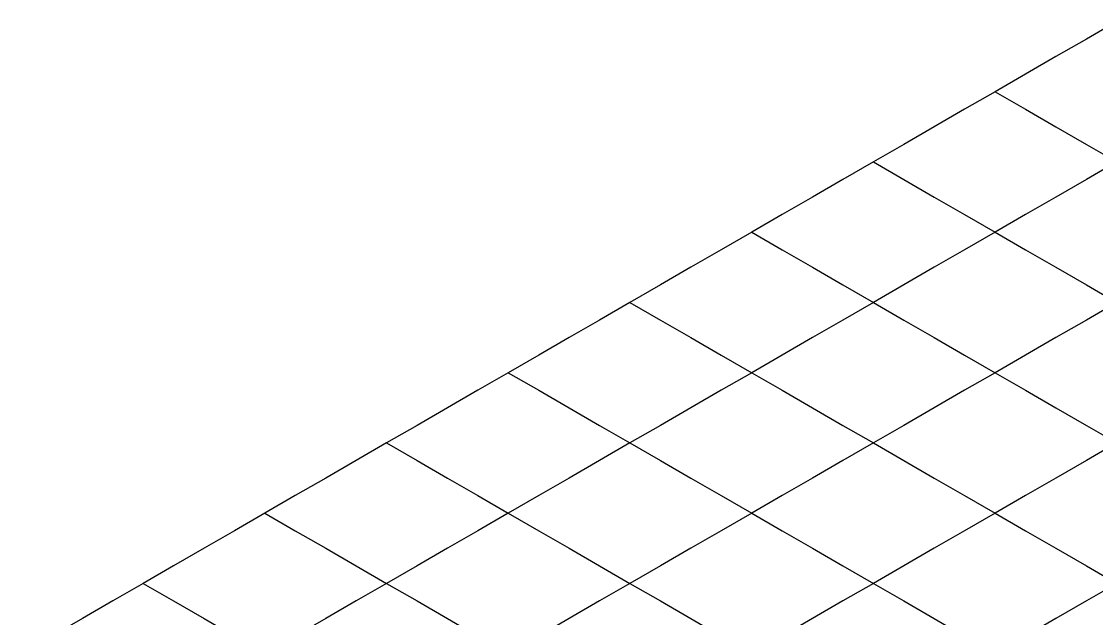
# Model space of a CAD drawing. Header units: metres. Extents: x 0 to 1028, y -291 to 246.
# Drawn here: x 63.2 to 119.4, y 38.3 to 69.6 of the extents above; entities that cross this region are included whole.
import ezdxf

# ---------------------------------------------------------------- set-up
doc = ezdxf.new("R2010")
doc.units = ezdxf.units.M
doc.layers.add('LAYER_02_PROJECTION', color=7, linetype='Continuous')

msp = doc.modelspace()

# ---------------------------------------------------------------- linework, layer by layer
at = {"layer": 'LAYER_02_PROJECTION'}
for points in [[(120.491, 69.566), (118.9, 68.647), (117.309, 67.728), (115.718, 66.81), (114.127, 65.891)], [(114.127, 65.891), (112.536, 64.973), (110.945, 64.054), (109.354, 63.136), (107.763, 62.217)], [(114.127, 65.891), (115.718, 64.973), (117.309, 64.054), (118.9, 63.136), (120.491, 62.217)], [(114.127, 65.891), (115.718, 64.973), (117.309, 64.054), (118.9, 63.136), (120.491, 62.217)], [(107.763, 62.217), (106.172, 61.298), (104.581, 60.38), (102.99, 59.461), (101.399, 58.543)], [(107.763, 62.217), (109.354, 61.298), (110.945, 60.38), (112.536, 59.461), (114.127, 58.543)], [(107.763, 62.217), (109.354, 61.298), (110.945, 60.38), (112.536, 59.461), (114.127, 58.543)], [(120.491, 62.217), (118.9, 61.298), (117.309, 60.38), (115.718, 59.461), (114.127, 58.543)], [(120.491, 62.217), (118.9, 61.298), (117.309, 60.38), (115.718, 59.461), (114.127, 58.543)], [(101.399, 58.543), (99.808, 57.624), (98.217, 56.706), (96.626, 55.787), (95.035, 54.869)], [(101.399, 58.543), (102.99, 57.624), (104.581, 56.706), (106.172, 55.787), (107.763, 54.869)], [(101.399, 58.543), (102.99, 57.624), (104.581, 56.706), (106.172, 55.787), (107.763, 54.869)], [(114.127, 58.543), (112.536, 57.624), (110.945, 56.706), (109.354, 55.787), (107.763, 54.869)], [(114.127, 58.543), (112.536, 57.624), (110.945, 56.706), (109.354, 55.787), (107.763, 54.869)], [(114.127, 58.543), (115.718, 57.624), (117.309, 56.706), (118.9, 55.787), (120.491, 54.869)], [(114.127, 58.543), (115.718, 57.624), (117.309, 56.706), (118.9, 55.787), (120.491, 54.869)], [(95.035, 54.869), (93.444, 53.95), (91.853, 53.031), (90.262, 52.113), (88.671, 51.194)], [(95.035, 54.869), (96.626, 53.95), (98.217, 53.031), (99.808, 52.113), (101.399, 51.194)], [(95.035, 54.869), (96.626, 53.95), (98.217, 53.031), (99.808, 52.113), (101.399, 51.194)], [(107.763, 54.869), (106.172, 53.95), (104.581, 53.031), (102.99, 52.113), (101.399, 51.194)], [(107.763, 54.869), (106.172, 53.95), (104.581, 53.031), (102.99, 52.113), (101.399, 51.194)], [(107.763, 54.869), (109.354, 53.95), (110.945, 53.031), (112.536, 52.113), (114.127, 51.194)], [(107.763, 54.869), (109.354, 53.95), (110.945, 53.031), (112.536, 52.113), (114.127, 51.194)], [(120.491, 54.869), (118.9, 53.95), (117.309, 53.031), (115.718, 52.113), (114.127, 51.194)], [(120.491, 54.869), (118.9, 53.95), (117.309, 53.031), (115.718, 52.113), (114.127, 51.194)], [(88.671, 51.194), (87.08, 50.276), (85.489, 49.357), (83.898, 48.439), (82.307, 47.52)], [(88.671, 51.194), (90.262, 50.276), (91.853, 49.357), (93.444, 48.439), (95.035, 47.52)], [(88.671, 51.194), (90.262, 50.276), (91.853, 49.357), (93.444, 48.439), (95.035, 47.52)], [(101.399, 51.194), (99.808, 50.276), (98.217, 49.357), (96.626, 48.439), (95.035, 47.52)], [(101.399, 51.194), (99.808, 50.276), (98.217, 49.357), (96.626, 48.439), (95.035, 47.52)], [(101.399, 51.194), (102.99, 50.276), (104.581, 49.357), (106.172, 48.439), (107.763, 47.52)], [(101.399, 51.194), (102.99, 50.276), (104.581, 49.357), (106.172, 48.439), (107.763, 47.52)], [(114.127, 51.194), (112.536, 50.276), (110.945, 49.357), (109.354, 48.439), (107.763, 47.52)], [(114.127, 51.194), (112.536, 50.276), (110.945, 49.357), (109.354, 48.439), (107.763, 47.52)], [(114.127, 51.194), (115.718, 50.276), (117.309, 49.357), (118.9, 48.439), (120.491, 47.52)], [(114.127, 51.194), (115.718, 50.276), (117.309, 49.357), (118.9, 48.439), (120.491, 47.52)], [(82.307, 47.52), (80.716, 46.602), (79.125, 45.683), (77.534, 44.764), (75.943, 43.846)], [(82.307, 47.52), (83.898, 46.602), (85.489, 45.683), (87.08, 44.764), (88.671, 43.846)], [(82.307, 47.52), (83.898, 46.602), (85.489, 45.683), (87.08, 44.764), (88.671, 43.846)], [(95.035, 47.52), (93.444, 46.602), (91.853, 45.683), (90.262, 44.764), (88.671, 43.846)], [(95.035, 47.52), (93.444, 46.602), (91.853, 45.683), (90.262, 44.764), (88.671, 43.846)], [(95.035, 47.52), (96.626, 46.602), (98.217, 45.683), (99.808, 44.764), (101.399, 43.846)], [(95.035, 47.52), (96.626, 46.602), (98.217, 45.683), (99.808, 44.764), (101.399, 43.846)], [(107.763, 47.52), (106.172, 46.602), (104.581, 45.683), (102.99, 44.764), (101.399, 43.846)], [(107.763, 47.52), (106.172, 46.602), (104.581, 45.683), (102.99, 44.764), (101.399, 43.846)], [(107.763, 47.52), (109.354, 46.602), (110.945, 45.683), (112.536, 44.764), (114.127, 43.846)], [(107.763, 47.52), (109.354, 46.602), (110.945, 45.683), (112.536, 44.764), (114.127, 43.846)], [(120.491, 47.52), (118.9, 46.602), (117.309, 45.683), (115.718, 44.764), (114.127, 43.846)], [(120.491, 47.52), (118.9, 46.602), (117.309, 45.683), (115.718, 44.764), (114.127, 43.846)], [(75.943, 43.846), (74.352, 42.927), (72.761, 42.009), (71.17, 41.09), (69.579, 40.172)], [(75.943, 43.846), (77.534, 42.927), (79.125, 42.009), (80.716, 41.09), (82.307, 40.172)], [(75.943, 43.846), (77.534, 42.927), (79.125, 42.009), (80.716, 41.09), (82.307, 40.172)], [(88.671, 43.846), (87.08, 42.927), (85.489, 42.009), (83.898, 41.09), (82.307, 40.172)], [(88.671, 43.846), (87.08, 42.927), (85.489, 42.009), (83.898, 41.09), (82.307, 40.172)], [(88.671, 43.846), (90.262, 42.927), (91.853, 42.009), (93.444, 41.09), (95.035, 40.172)], [(88.671, 43.846), (90.262, 42.927), (91.853, 42.009), (93.444, 41.09), (95.035, 40.172)], [(101.399, 43.846), (99.808, 42.927), (98.217, 42.009), (96.626, 41.09), (95.035, 40.172)], [(101.399, 43.846), (99.808, 42.927), (98.217, 42.009), (96.626, 41.09), (95.035, 40.172)], [(101.399, 43.846), (102.99, 42.927), (104.581, 42.009), (106.172, 41.09), (107.763, 40.172)], [(101.399, 43.846), (102.99, 42.927), (104.581, 42.009), (106.172, 41.09), (107.763, 40.172)], [(114.127, 43.846), (112.536, 42.927), (110.945, 42.009), (109.354, 41.09), (107.763, 40.172)], [(114.127, 43.846), (112.536, 42.927), (110.945, 42.009), (109.354, 41.09), (107.763, 40.172)], [(114.127, 43.846), (115.718, 42.927), (117.309, 42.009), (118.9, 41.09), (120.491, 40.172)], [(114.127, 43.846), (115.718, 42.927), (117.309, 42.009), (118.9, 41.09), (120.491, 40.172)], [(69.579, 40.172), (67.988, 39.253), (66.397, 38.335), (64.806, 37.416), (63.215, 36.497)], [(69.579, 40.172), (71.17, 39.253), (72.761, 38.335), (74.352, 37.416), (75.943, 36.497)], [(69.579, 40.172), (71.17, 39.253), (72.761, 38.335), (74.352, 37.416), (75.943, 36.497)], [(82.307, 40.172), (80.716, 39.253), (79.125, 38.335), (77.534, 37.416), (75.943, 36.497)], [(82.307, 40.172), (80.716, 39.253), (79.125, 38.335), (77.534, 37.416), (75.943, 36.497)], [(82.307, 40.172), (83.898, 39.253), (85.489, 38.335), (87.08, 37.416), (88.671, 36.497)], [(82.307, 40.172), (83.898, 39.253), (85.489, 38.335), (87.08, 37.416), (88.671, 36.497)], [(95.035, 40.172), (93.444, 39.253), (91.853, 38.335), (90.262, 37.416), (88.671, 36.497)], [(95.035, 40.172), (93.444, 39.253), (91.853, 38.335), (90.262, 37.416), (88.671, 36.497)], [(95.035, 40.172), (96.626, 39.253), (98.217, 38.335), (99.808, 37.416), (101.399, 36.497)], [(95.035, 40.172), (96.626, 39.253), (98.217, 38.335), (99.808, 37.416), (101.399, 36.497)], [(107.763, 40.172), (106.172, 39.253), (104.581, 38.335), (102.99, 37.416), (101.399, 36.497)], [(107.763, 40.172), (106.172, 39.253), (104.581, 38.335), (102.99, 37.416), (101.399, 36.497)], [(107.763, 40.172), (109.354, 39.253), (110.945, 38.335), (112.536, 37.416), (114.127, 36.497)], [(107.763, 40.172), (109.354, 39.253), (110.945, 38.335), (112.536, 37.416), (114.127, 36.497)], [(120.491, 40.172), (118.9, 39.253), (117.309, 38.335), (115.718, 37.416), (114.127, 36.497)], [(120.491, 40.172), (118.9, 39.253), (117.309, 38.335), (115.718, 37.416), (114.127, 36.497)]]:
    msp.add_lwpolyline(points, dxfattribs=at)

doc.saveas('drawing.dxf')
